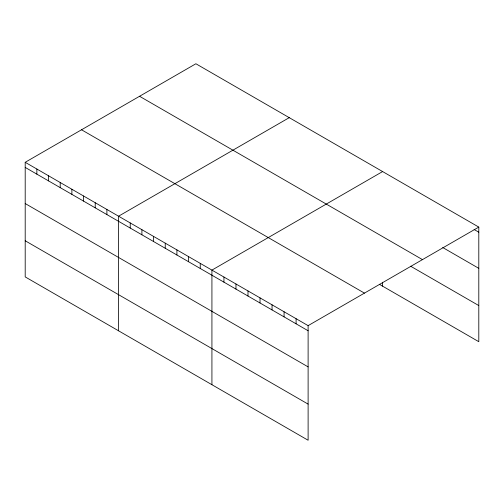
<?xml version="1.0" encoding="UTF-8"?>
<svg xmlns="http://www.w3.org/2000/svg" width="504" height="504" viewBox="0 0 504 504"><rect width="100%" height="100%" fill="white"/><g stroke="black" fill="none" stroke-linecap="round" stroke-linejoin="round"><path stroke-width="0.76" d="M25.2 162.301L308.114 325.641L308.114 440.244L25.2 276.904L25.2 162.301L195.886 63.756L478.8 227.096L478.8 341.699L379.367 284.294M289.246 117.659L118.56 216.203L118.56 330.807M382.612 171.562L211.926 270.106L211.926 384.709M308.114 325.641L478.8 227.096M474.125 229.509L478.8 232.212M442.726 247.514L478.8 268.342M139.558 96.277L422.472 259.617M410.666 266.232L478.8 305.569M81.528 129.78L364.442 293.12M25.2 167.416L308.114 330.756M25.2 203.547L308.114 366.887M25.2 240.773L308.114 404.114M382.612 282.234L382.612 286.165M296.087 318.698L296.087 323.814M284.067 311.756L284.067 316.871M272.04 304.813L272.04 309.928M260.02 297.87L260.02 302.992M247.993 290.928L247.993 296.05M235.973 283.985L235.973 289.107M223.946 277.049L223.946 282.164M200.252 263.365L200.252 268.481M188.584 256.631L188.584 261.746M176.91 249.889L176.91 255.011M165.243 243.155L165.243 248.27M153.569 236.414L153.569 241.536M141.901 229.679L141.901 234.795M130.234 222.938L130.234 228.06M106.892 209.462L106.892 214.584M95.218 202.728L95.218 207.843M83.551 195.987L83.551 201.109M71.883 189.252L71.883 194.368M60.209 182.511L60.209 187.633M48.541 175.776L48.541 180.892M36.868 169.042L36.868 174.157"/></g></svg>
